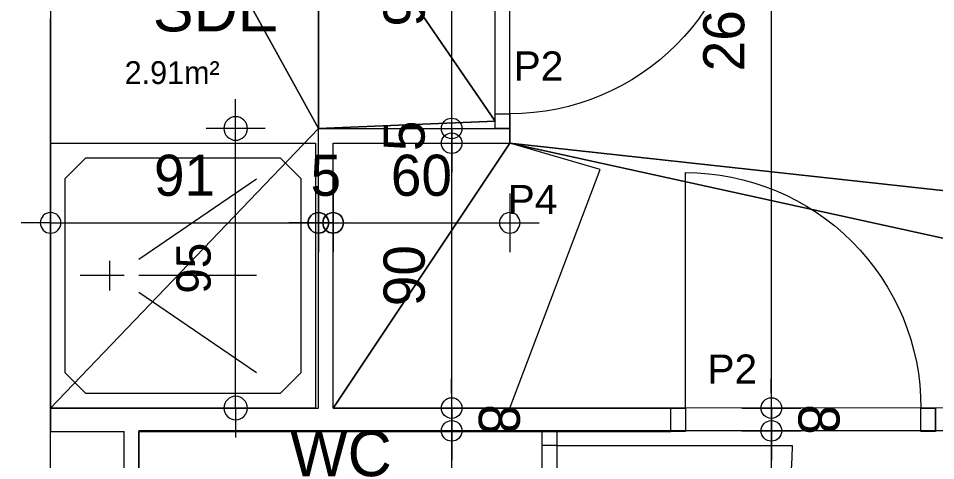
# Model space of a CAD drawing. Header units: metres. Extents: x 1.8 to 61.8, y -53.3 to -11.3.
# Drawn here: x 43.735 to 46.852, y -17.899 to -16.396 of the extents above; entities that cross this region are included whole.
import ezdxf
from ezdxf.enums import TextEntityAlignment as Align

# ---------------------------------------------------------------- set-up
doc = ezdxf.new("R2010")
doc.units = ezdxf.units.M
doc.header["$MEASUREMENT"] = 0
for name, color, linetype in [('Calque commun', 7, 'Continuous'), ('Calque5', 7, 'Continuous'), ('Calque90', 7, 'Continuous'), ('Textes', 7, 'Continuous')]:
    doc.layers.add(name, color=color, linetype=linetype)
doc.styles.add('Arial14', font='arial.ttf', dxfattribs={"height": 0.098961})
doc.styles.add('Century Gothic12', font='GOTHIC.TTF', dxfattribs={"height": 0.077575})
doc.styles.add('Century Gothic18', font='GOTHIC.TTF', dxfattribs={"height": 0.139636})
doc.styles.add('Century Gothic21', font='GOTHIC.TTF', dxfattribs={"height": 0.155151})
doc.styles.add('Century Gothic24', font='GOTHIC.TTF', dxfattribs={"height": 0.116363})

# ---------------------------------------------------------------- blocks, each defined once
blk = doc.blocks.new('Block53471')
at = {"layer": 'Calque commun', "color": 7, "linetype": 'Continuous', "lineweight": 9}
blk.add_line((43.8443, -18.6973), (43.8443, -16.3956), dxfattribs=at)
blk = doc.blocks.new('@PRES_1_$$_1-43')
at = {"layer": 'Calque commun', "color": 5, "linetype": 'Continuous', "lineweight": 9}
blk.add_line((0.05, 0.05), (0.05, 0.85), dxfattribs=at)
at = {"layer": 'Calque commun', "color": 5, "linetype": 'Continuous', "lineweight": 9, "extrusion": (0, 0, -1)}
blk.add_arc((-0.05, 0.05), 0.8, 90, 180, dxfattribs=at)
at = {"layer": 'Calque commun', "color": 5, "linetype": 'Continuous', "lineweight": 9}
mesh = blk.add_polyface(dxfattribs=at)
corners = [(0, 0), (0, 0.05), (0.05, 0.05), (0.05, 0)]
mesh.append_faces([[corners[k] for k in face] for face in [(0, 1, 2, 3)]], dxfattribs={"color": 5})
mesh = blk.add_polyface(dxfattribs=at)
corners = [(0.85, 0), (0.85, 0.05), (0.9, 0.05), (0.9, 0)]
mesh.append_faces([[corners[k] for k in face] for face in [(0, 1, 2, 3)]], dxfattribs={"color": 5})
blk = doc.blocks.new('@PRES_1_$$_1-44')
at = {"layer": 'Calque commun', "color": 0, "linetype": 'ByBlock', "lineweight": -2}
blk.add_line((0, 0), (0, 0.05), dxfattribs=at)
blk = doc.blocks.new('@PRES_1_$$_1-45')
at = {"layer": 'Calque commun', "color": 0, "linetype": 'ByBlock', "lineweight": -2}
blk.add_line((0, 0), (0, 0.05), dxfattribs=at)
blk = doc.blocks.new('INTER_2D_COMB15')
at = {"layer": 'Calque commun', "color": 0, "linetype": 'ByBlock', "lineweight": -2}
blk.add_blockref('@PRES_1_$$_1-43', (0, 0), dxfattribs=at)
at = {"layer": 'Calque commun', "color": 15, "linetype": 'Continuous', "lineweight": 18}
blk.add_blockref('@PRES_1_$$_1-44', (0, 0), dxfattribs=at)
at = {"layer": 'Calque commun', "color": 15, "linetype": 'Continuous', "lineweight": 18, "extrusion": (0, 0, -1), "xscale": -1, "yscale": -1, "zscale": -1, "rotation": -180}
blk.add_blockref('@PRES_1_$$_1-45', (-0.9, 0), dxfattribs=at)
blk = doc.blocks.new('PLACED_COMB15')
at = {"layer": 'Calque commun', "color": 0, "linetype": 'ByBlock', "lineweight": -2}
blk.add_blockref('INTER_2D_COMB15', (0, 0), dxfattribs=at)
blk = doc.blocks.new('xmodule1pgniv1-39')
at = {"layer": 'Calque commun', "color": 5, "linetype": 'Continuous', "lineweight": 9}
blk.add_arc((0, 0), 0.5, 0, 359.9994, dxfattribs=at)
blk = doc.blocks.new('xmodule1pgniv1-40')
at = {"layer": 'Calque commun', "color": 5, "linetype": 'Continuous', "lineweight": 9}
blk.add_arc((0, 0), 0.5, 0, 359.9994, dxfattribs=at)
blk = doc.blocks.new('DimLine53758')
at = {"layer": 'Calque commun', "color": 5, "linetype": 'Continuous', "lineweight": 9}
for p, q in [((33.4729, -18.6687), (33.4729, -18.5687)), ((33.3729, -18.6687), (33.5729, -18.6687)), ((33.4728, -20.5512), (33.4729, -18.6687)), ((33.3728, -20.5512), (33.5728, -20.5512)), ((33.4728, -20.5512), (33.4728, -20.6512))]:
    blk.add_line(p, q, dxfattribs=at)
at = {"layer": 'Calque commun', "color": 5, "linetype": 'Continuous', "lineweight": 9, "extrusion": (0, 0, -1), "xscale": 0.07000000029802322, "yscale": 0.07000000029802322, "zscale": 0.07000000029802322, "rotation": 90}
for name, p in [('xmodule1pgniv1-40', (-33.4729, -18.6687)), ('xmodule1pgniv1-39', (-33.4728, -20.5512))]:
    blk.add_blockref(name, p, dxfattribs=at)
at = {"layer": 'Calque commun', "color": 5, "linetype": 'Continuous', "lineweight": 9, "style": 'Century Gothic18'}
blk.add_text('188', height=0.13964, rotation=89.9976, dxfattribs=at).set_placement((33.4229, -19.61), align=Align.BOTTOM_CENTER)
blk = doc.blocks.new('xmodule1pgniv1-41')
at = {"layer": 'Calque commun', "color": 5, "linetype": 'Continuous', "lineweight": 9}
blk.add_arc((0, 0), 0.5, 0, 359.9994, dxfattribs=at)
blk = doc.blocks.new('xmodule1pgniv1-42')
at = {"layer": 'Calque commun', "color": 5, "linetype": 'Continuous', "lineweight": 9}
blk.add_arc((0, 0), 0.5, 0, 359.9994, dxfattribs=at)
blk = doc.blocks.new('DimLine53766')
at = {"layer": 'Calque commun', "color": 5, "linetype": 'Continuous', "lineweight": 9}
for p, q in [((33.4728, -18.5913), (33.4727, -18.4913)), ((33.3728, -18.5914), (33.5728, -18.5911)), ((33.4728, -18.5913), (33.4729, -18.6687)), ((33.3729, -18.6688), (33.5729, -18.6685)), ((33.4729, -18.6687), (33.4731, -18.7687))]:
    blk.add_line(p, q, dxfattribs=at)
at = {"layer": 'Calque commun', "color": 5, "linetype": 'Continuous', "lineweight": 9, "extrusion": (0, 0, -1), "xscale": 0.06999999484552753, "yscale": 0.06999999484552753, "zscale": 0.07000000029802322, "rotation": 89.9152908298062}
for name, p in [('xmodule1pgniv1-41', (-33.4728, -18.5913)), ('xmodule1pgniv1-42', (-33.4729, -18.6687))]:
    blk.add_blockref(name, p, dxfattribs=at)
at = {"layer": 'Calque commun', "color": 5, "linetype": 'Continuous', "lineweight": 9, "style": 'Century Gothic18'}
blk.add_text('8', height=0.1396, rotation=270.0847, dxfattribs=at).set_placement((33.5229, -18.6299), align=Align.BOTTOM_CENTER)
blk = doc.blocks.new('xmodule1pgniv1-43')
at = {"layer": 'Calque commun', "color": 5, "linetype": 'Continuous', "lineweight": 9}
blk.add_arc((0, 0), 0.5, 0, 359.9994, dxfattribs=at)
blk = doc.blocks.new('xmodule1pgniv1-44')
at = {"layer": 'Calque commun', "color": 5, "linetype": 'Continuous', "lineweight": 9}
blk.add_arc((0, 0), 0.5, 0, 359.9994, dxfattribs=at)
blk = doc.blocks.new('DimLine53774')
at = {"layer": 'Calque commun', "color": 5, "linetype": 'Continuous', "lineweight": 9}
for p, q in [((33.4728, -15.9912), (33.4728, -15.8912)), ((33.3728, -15.9912), (33.5728, -15.9912)), ((33.4728, -18.5913), (33.4728, -15.9912)), ((33.3728, -18.5913), (33.5728, -18.5913)), ((33.4728, -18.5913), (33.4728, -18.6913))]:
    blk.add_line(p, q, dxfattribs=at)
at = {"layer": 'Calque commun', "color": 5, "linetype": 'Continuous', "lineweight": 9, "extrusion": (0, 0, -1), "xscale": 0.07000000029802322, "yscale": 0.07000000029802322, "zscale": 0.07000000029802322, "rotation": 90}
for name, p in [('xmodule1pgniv1-44', (-33.4728, -15.9912)), ('xmodule1pgniv1-43', (-33.4728, -18.5913))]:
    blk.add_blockref(name, p, dxfattribs=at)
at = {"layer": 'Calque commun', "color": 5, "linetype": 'Continuous', "lineweight": 9, "style": 'Century Gothic18'}
blk.add_text('260', height=0.13964, rotation=90, dxfattribs=at).set_placement((33.4228, -17.2912), align=Align.BOTTOM_CENTER)
blk = doc.blocks.new('xmodule1pgniv1-51')
at = {"layer": 'Calque commun', "color": 5, "linetype": 'Continuous', "lineweight": 9}
blk.add_arc((0, 0), 0.5, 0, 359.9994, dxfattribs=at)
blk = doc.blocks.new('xmodule1pgniv1-52')
at = {"layer": 'Calque commun', "color": 5, "linetype": 'Continuous', "lineweight": 9}
blk.add_arc((0, 0), 0.5, 0, 359.9994, dxfattribs=at)
blk = doc.blocks.new('DimLine53822')
at = {"layer": 'Calque commun', "color": 5, "linetype": 'Continuous', "lineweight": 9}
for p, q in [((32.3867, -18.6687), (32.3867, -18.5687)), ((32.4867, -18.6687), (32.2867, -18.6687)), ((32.3867, -19.5687), (32.3867, -18.6687)), ((32.4867, -19.5687), (32.2867, -19.5687)), ((32.3867, -19.5687), (32.3867, -19.6687))]:
    blk.add_line(p, q, dxfattribs=at)
at = {"layer": 'Calque commun', "color": 5, "linetype": 'Continuous', "lineweight": 9, "extrusion": (0, 0, -1), "xscale": 0.07000000029802322, "yscale": 0.07000000029802322, "zscale": 0.07000000029802322, "rotation": 90}
for name, p in [('xmodule1pgniv1-52', (-32.3867, -18.6687)), ('xmodule1pgniv1-51', (-32.3867, -19.5687))]:
    blk.add_blockref(name, p, dxfattribs=at)
at = {"layer": 'Calque commun', "color": 5, "linetype": 'Continuous', "lineweight": 9, "style": 'Century Gothic18'}
blk.add_text('90', height=0.13964, rotation=90, dxfattribs=at).set_placement((32.3367, -19.1187), align=Align.BOTTOM_CENTER)
blk = doc.blocks.new('xmodule1pgniv1-53')
at = {"layer": 'Calque commun', "color": 5, "linetype": 'Continuous', "lineweight": 9}
blk.add_arc((0, 0), 0.5, 0, 359.9994, dxfattribs=at)
blk = doc.blocks.new('xmodule1pgniv1-54')
at = {"layer": 'Calque commun', "color": 5, "linetype": 'Continuous', "lineweight": 9}
blk.add_arc((0, 0), 0.5, 0, 359.9994, dxfattribs=at)
blk = doc.blocks.new('DimLine53830')
at = {"layer": 'Calque commun', "color": 5, "linetype": 'Continuous', "lineweight": 9}
for p, q in [((32.3866, -18.5913), (32.3864, -18.4913)), ((32.2866, -18.5914), (32.4866, -18.5911)), ((32.3866, -18.5913), (32.3867, -18.6687)), ((32.4867, -18.6685), (32.2867, -18.6688)), ((32.3867, -18.6687), (32.3869, -18.7687))]:
    blk.add_line(p, q, dxfattribs=at)
at = {"layer": 'Calque commun', "color": 5, "linetype": 'Continuous', "lineweight": 9, "extrusion": (0, 0, -1), "xscale": 0.06999999484552753, "yscale": 0.06999999484552753, "zscale": 0.07000000029802322, "rotation": 89.9152908298062}
for name, p in [('xmodule1pgniv1-53', (-32.3866, -18.5913)), ('xmodule1pgniv1-54', (-32.3867, -18.6687))]:
    blk.add_blockref(name, p, dxfattribs=at)
at = {"layer": 'Calque commun', "color": 5, "linetype": 'Continuous', "lineweight": 9, "style": 'Century Gothic18'}
blk.add_text('8', height=0.1396, rotation=270.0847, dxfattribs=at).set_placement((32.4367, -18.6299), align=Align.BOTTOM_CENTER)
blk = doc.blocks.new('xmodule1pgniv1-55')
at = {"layer": 'Calque commun', "color": 5, "linetype": 'Continuous', "lineweight": 9}
blk.add_arc((0, 0), 0.5, 0, 359.9994, dxfattribs=at)
blk = doc.blocks.new('xmodule1pgniv1-56')
at = {"layer": 'Calque commun', "color": 5, "linetype": 'Continuous', "lineweight": 9}
blk.add_arc((0, 0), 0.5, 0, 359.9994, dxfattribs=at)
blk = doc.blocks.new('DimLine53838')
at = {"layer": 'Calque commun', "color": 5, "linetype": 'Continuous', "lineweight": 9}
for p, q in [((32.3866, -17.6913), (32.3866, -17.5913)), ((32.2866, -17.6913), (32.4866, -17.6913)), ((32.3866, -18.5913), (32.3866, -17.6913)), ((32.2866, -18.5913), (32.4866, -18.5913)), ((32.3866, -18.5913), (32.3866, -18.6913))]:
    blk.add_line(p, q, dxfattribs=at)
at = {"layer": 'Calque commun', "color": 5, "linetype": 'Continuous', "lineweight": 9, "extrusion": (0, 0, -1), "xscale": 0.07000000029802322, "yscale": 0.07000000029802322, "zscale": 0.07000000029802322, "rotation": 90}
for name, p in [('xmodule1pgniv1-56', (-32.3866, -17.6913)), ('xmodule1pgniv1-55', (-32.3866, -18.5913))]:
    blk.add_blockref(name, p, dxfattribs=at)
at = {"layer": 'Calque commun', "color": 5, "linetype": 'Continuous', "lineweight": 9, "style": 'Century Gothic18'}
blk.add_text('90', height=0.13964, rotation=90, dxfattribs=at).set_placement((32.3366, -18.1413), align=Align.BOTTOM_CENTER)
blk = doc.blocks.new('xmodule1pgniv1-57')
at = {"layer": 'Calque commun', "color": 5, "linetype": 'Continuous', "lineweight": 9}
blk.add_arc((0, 0), 0.5, 0, 359.9994, dxfattribs=at)
blk = doc.blocks.new('xmodule1pgniv1-58')
at = {"layer": 'Calque commun', "color": 5, "linetype": 'Continuous', "lineweight": 9}
blk.add_arc((0, 0), 0.5, 0, 359.9994, dxfattribs=at)
blk = doc.blocks.new('DimLine53846')
at = {"layer": 'Calque commun', "color": 5, "linetype": 'Continuous', "lineweight": 9}
for p, q in [((32.3866, -17.6412), (32.3866, -17.5412)), ((32.2866, -17.6412), (32.4866, -17.6412)), ((32.3866, -17.6913), (32.3866, -17.6412)), ((32.2866, -17.6913), (32.4866, -17.6913)), ((32.3866, -17.6913), (32.3866, -17.7913))]:
    blk.add_line(p, q, dxfattribs=at)
at = {"layer": 'Calque commun', "color": 5, "linetype": 'Continuous', "lineweight": 9, "extrusion": (0, 0, -1), "xscale": 0.07000000029802322, "yscale": 0.07000000029802322, "zscale": 0.07000000029802322, "rotation": 90}
for name, p in [('xmodule1pgniv1-58', (-32.3866, -17.6412)), ('xmodule1pgniv1-57', (-32.3866, -17.6913))]:
    blk.add_blockref(name, p, dxfattribs=at)
at = {"layer": 'Calque commun', "color": 5, "linetype": 'Continuous', "lineweight": 9, "style": 'Century Gothic18'}
blk.add_text('5', height=0.1396, rotation=90, dxfattribs=at).set_placement((32.3366, -17.6663), align=Align.BOTTOM_CENTER)
blk = doc.blocks.new('xmodule1pgniv1-59')
at = {"layer": 'Calque commun', "color": 5, "linetype": 'Continuous', "lineweight": 9}
blk.add_arc((0, 0), 0.5, 0, 359.9994, dxfattribs=at)
blk = doc.blocks.new('xmodule1pgniv1-60')
at = {"layer": 'Calque commun', "color": 5, "linetype": 'Continuous', "lineweight": 9}
blk.add_arc((0, 0), 0.5, 0, 359.9994, dxfattribs=at)
blk = doc.blocks.new('DimLine53854')
at = {"layer": 'Calque commun', "color": 5, "linetype": 'Continuous', "lineweight": 9}
for p, q in [((32.3866, -16.7413), (32.3866, -16.6413)), ((32.2866, -16.7413), (32.4866, -16.7413)), ((32.3866, -17.6412), (32.3866, -16.7413)), ((32.2866, -17.6412), (32.4866, -17.6412)), ((32.3866, -17.6412), (32.3866, -17.7412))]:
    blk.add_line(p, q, dxfattribs=at)
at = {"layer": 'Calque commun', "color": 5, "linetype": 'Continuous', "lineweight": 9, "extrusion": (0, 0, -1), "xscale": 0.07000000029802322, "yscale": 0.07000000029802322, "zscale": 0.07000000029802322, "rotation": 90}
for name, p in [('xmodule1pgniv1-60', (-32.3866, -16.7413)), ('xmodule1pgniv1-59', (-32.3866, -17.6412))]:
    blk.add_blockref(name, p, dxfattribs=at)
at = {"layer": 'Calque commun', "color": 5, "linetype": 'Continuous', "lineweight": 9, "style": 'Century Gothic18'}
blk.add_text('90', height=0.13964, rotation=90, dxfattribs=at).set_placement((32.3366, -17.1913), align=Align.BOTTOM_CENTER)
blk = doc.blocks.new('douche90')
at = {"layer": 'Calque90', "color": 6, "linetype": 'Continuous', "lineweight": 9}
for p, q in [((0, 0, -10), (0, 0.9, -10)), ((0, 0.9, -10), (0.9, 0.9, -10)), ((0.9, 0.9, -10), (0.9, 0, -10)), ((0.05, 0.7803, -10), (0.1197, 0.85, -10)), ((0.1197, 0.85, -10), (0.7803, 0.85, -10)), ((0.7803, 0.85, -10), (0.85, 0.7803, -10)), ((0.05, 0.1197, -10), (0.05, 0.7803, -10)), ((0.85, 0.7803, -10), (0.85, 0.1197, -10)), ((0.3, 0.5058, -10), (0.7, 0.7788, -10)), ((0.2, 0.5, -10), (0.2, 0.4, -10)), ((0.25, 0.45, -10), (0.1, 0.45, -10)), ((0.7, 0.45, -10), (0.3, 0.45, -10)), ((0.3, 0.3942, -10), (0.7, 0.1212, -10)), ((0.1197, 0.05, -10), (0.05, 0.1197, -10)), ((0.85, 0.1197, -10), (0.7803, 0.05, -10)), ((0.7803, 0.05, -10), (0.1197, 0.05, -10)), ((0.9, 0, -10), (0, 0, -10))]:
    blk.add_line(p, q, dxfattribs=at)
blk = doc.blocks.new('@PRES_1_$$_1-46')
at = {"layer": 'Calque commun', "color": 5, "linetype": 'Continuous', "lineweight": 9}
blk.add_line((0.05, 0.08), (0.05, 0.88), dxfattribs=at)
at = {"layer": 'Calque commun', "color": 5, "linetype": 'Continuous', "lineweight": 9, "extrusion": (0, 0, -1)}
blk.add_arc((-0.05, 0.08), 0.8, 90, 180, dxfattribs=at)
at = {"layer": 'Calque commun', "color": 5, "linetype": 'Continuous', "lineweight": 9}
mesh = blk.add_polyface(dxfattribs=at)
corners = [(0, 0), (0, 0.08), (0.05, 0.08), (0.05, 0)]
mesh.append_faces([[corners[k] for k in face] for face in [(0, 1, 2, 3)]], dxfattribs={"color": 5})
mesh = blk.add_polyface(dxfattribs=at)
corners = [(0.85, 0), (0.85, 0.08), (0.9, 0.08), (0.9, 0)]
mesh.append_faces([[corners[k] for k in face] for face in [(0, 1, 2, 3)]], dxfattribs={"color": 5})
blk = doc.blocks.new('@PRES_1_$$_1-47')
at = {"layer": 'Calque commun', "color": 7, "linetype": 'Continuous', "lineweight": 9}
blk.add_line((0, 0), (0, 0.08), dxfattribs=at)
blk = doc.blocks.new('@PRES_1_$$_1-48')
at = {"layer": 'Calque commun', "color": 7, "linetype": 'Continuous', "lineweight": 9}
blk.add_line((0, 0), (0, 0.08), dxfattribs=at)
blk = doc.blocks.new('INTER_2D_COMB16')
at = {"layer": 'Calque5', "color": 0, "linetype": 'ByBlock', "lineweight": -2}
for name in ['@PRES_1_$$_1-46', '@PRES_1_$$_1-47']:
    blk.add_blockref(name, (0, 0), dxfattribs=at)
at = {"layer": 'Calque5', "color": 0, "linetype": 'ByBlock', "lineweight": -2, "extrusion": (0, 0, -1), "xscale": -1, "yscale": -1, "zscale": -1, "rotation": -180}
blk.add_blockref('@PRES_1_$$_1-48', (-0.9, 0), dxfattribs=at)
blk = doc.blocks.new('PLACED_COMB16')
at = {"layer": 'Calque5', "color": 0, "linetype": 'ByBlock', "lineweight": -2}
blk.add_blockref('INTER_2D_COMB16', (0, 0), dxfattribs=at)
blk = doc.blocks.new('xmodule1pgniv1-89')
at = {"layer": 'Calque commun', "color": 5, "linetype": 'Continuous', "lineweight": 9}
blk.add_arc((0, 0), 0.5, 0, 359.9994, dxfattribs=at)
blk = doc.blocks.new('xmodule1pgniv1-90')
at = {"layer": 'Calque commun', "color": 5, "linetype": 'Continuous', "lineweight": 9}
blk.add_arc((0, 0), 0.5, 0, 359.9994, dxfattribs=at)
blk = doc.blocks.new('DimLine60047')
at = {"layer": 'Calque commun', "color": 5, "linetype": 'Continuous', "lineweight": 9}
for p, q in [((31.9838, -17.8619), (31.9838, -18.0619)), ((32.5838, -17.8619), (32.5838, -18.0619)), ((31.9838, -17.9619), (31.8838, -17.9619)), ((31.9838, -17.9619), (32.5838, -17.9619)), ((32.5838, -17.9619), (32.6838, -17.9619))]:
    blk.add_line(p, q, dxfattribs=at)
at = {"layer": 'Calque commun', "color": 5, "linetype": 'Continuous', "lineweight": 9, "xscale": 0.07000000029802322, "yscale": 0.07000000029802322, "zscale": 0.07000000029802322}
for name, p in [('xmodule1pgniv1-89', (31.9838, -17.9619)), ('xmodule1pgniv1-90', (32.5838, -17.9619))]:
    blk.add_blockref(name, p, dxfattribs=at)
at = {"layer": 'Calque commun', "color": 5, "linetype": 'Continuous', "lineweight": 9, "style": 'Century Gothic18'}
blk.add_text('60', height=0.13964, dxfattribs=at).set_placement((32.2838, -17.9119), align=Align.BOTTOM_CENTER)
blk = doc.blocks.new('xmodule1pgniv1-91')
at = {"layer": 'Calque commun', "color": 5, "linetype": 'Continuous', "lineweight": 9}
blk.add_arc((0, 0), 0.5, 0, 359.9994, dxfattribs=at)
blk = doc.blocks.new('xmodule1pgniv1-92')
at = {"layer": 'Calque commun', "color": 5, "linetype": 'Continuous', "lineweight": 9}
blk.add_arc((0, 0), 0.5, 0, 359.9994, dxfattribs=at)
blk = doc.blocks.new('DimLine60055')
at = {"layer": 'Calque commun', "color": 5, "linetype": 'Continuous', "lineweight": 9}
for p, q in [((31.9338, -17.8619), (31.9338, -18.0619)), ((31.9838, -17.8619), (31.9838, -18.0619)), ((31.9338, -17.9619), (31.8338, -17.9619)), ((31.9338, -17.9619), (31.9838, -17.9619)), ((31.9838, -17.9619), (32.0838, -17.9619))]:
    blk.add_line(p, q, dxfattribs=at)
at = {"layer": 'Calque commun', "color": 5, "linetype": 'Continuous', "lineweight": 9, "extrusion": (0, 0, -1), "xscale": 0.07000000029802322, "yscale": 0.07000000029802322, "zscale": 0.07000000029802322}
for name, p in [('xmodule1pgniv1-91', (-31.9338, -17.9619)), ('xmodule1pgniv1-92', (-31.9838, -17.9619))]:
    blk.add_blockref(name, p, dxfattribs=at)
at = {"layer": 'Calque commun', "color": 5, "linetype": 'Continuous', "lineweight": 9, "style": 'Century Gothic18'}
blk.add_text('5', height=0.1396, dxfattribs=at).set_placement((31.9588, -17.9119), align=Align.BOTTOM_CENTER)
blk = doc.blocks.new('xmodule1pgniv1-93')
at = {"layer": 'Calque commun', "color": 5, "linetype": 'Continuous', "lineweight": 9}
blk.add_arc((0, 0), 0.5, 0, 359.9994, dxfattribs=at)
blk = doc.blocks.new('xmodule1pgniv1-94')
at = {"layer": 'Calque commun', "color": 5, "linetype": 'Continuous', "lineweight": 9}
blk.add_arc((0, 0), 0.5, 0, 359.9994, dxfattribs=at)
blk = doc.blocks.new('DimLine60063')
at = {"layer": 'Calque commun', "color": 5, "linetype": 'Continuous', "lineweight": 9}
for p, q in [((31.0238, -17.8619), (31.0238, -18.0619)), ((31.9338, -17.8619), (31.9338, -18.0619)), ((31.0238, -17.9619), (30.9238, -17.9619)), ((31.0238, -17.9619), (31.9338, -17.9619)), ((31.9338, -17.9619), (32.0338, -17.9619))]:
    blk.add_line(p, q, dxfattribs=at)
at = {"layer": 'Calque commun', "color": 5, "linetype": 'Continuous', "lineweight": 9, "xscale": 0.07000000029802322, "yscale": 0.07000000029802322, "zscale": 0.07000000029802322}
for name, p in [('xmodule1pgniv1-93', (31.0238, -17.9619)), ('xmodule1pgniv1-94', (31.9338, -17.9619))]:
    blk.add_blockref(name, p, dxfattribs=at)
at = {"layer": 'Calque commun', "color": 5, "linetype": 'Continuous', "lineweight": 9, "style": 'Century Gothic18'}
blk.add_text('91', height=0.13964, dxfattribs=at).set_placement((31.4788, -17.9119), align=Align.BOTTOM_CENTER)
blk = doc.blocks.new('xmodule1pgniv1-95')
at = {"layer": 'Calque commun', "color": 5, "linetype": 'Continuous', "lineweight": 9}
blk.add_arc((0, 0), 0.5, 0, 359.9994, dxfattribs=at)
blk = doc.blocks.new('xmodule1pgniv1-96')
at = {"layer": 'Calque commun', "color": 5, "linetype": 'Continuous', "lineweight": 9}
blk.add_arc((0, 0), 0.5, 0, 359.9994, dxfattribs=at)
blk = doc.blocks.new('DimLine60071')
at = {"layer": 'Calque commun', "color": 5, "linetype": 'Continuous', "lineweight": 9}
for p, q in [((31.6526, -17.6412), (31.6526, -17.5412)), ((31.7526, -17.6412), (31.5526, -17.6412)), ((31.6526, -18.5913), (31.6526, -17.6412)), ((31.7526, -18.5913), (31.5526, -18.5913)), ((31.6526, -18.5913), (31.6526, -18.6913))]:
    blk.add_line(p, q, dxfattribs=at)
at = {"layer": 'Calque commun', "color": 5, "linetype": 'Continuous', "lineweight": 9, "xscale": 0.07999999821186066, "yscale": 0.07999999821186066, "zscale": 0.07999999821186066, "rotation": 90}
for name, p in [('xmodule1pgniv1-96', (31.6526, -17.6412)), ('xmodule1pgniv1-95', (31.6526, -18.5913))]:
    blk.add_blockref(name, p, dxfattribs=at)
at = {"layer": 'Calque commun', "color": 5, "linetype": 'Continuous', "lineweight": 9, "style": 'Century Gothic24'}
blk.add_text('95', height=0.11636, rotation=90, dxfattribs=at).set_placement((31.6026, -18.1162), align=Align.BOTTOM_CENTER)
blk = doc.blocks.new('@PRES_1_$$_1-49')
at = {"layer": 'Calque commun', "color": 5, "linetype": 'Continuous', "lineweight": 9}
blk.add_line((0.05, 0.05), (0.05, 0.85), dxfattribs=at)
at = {"layer": 'Calque commun', "color": 5, "linetype": 'Continuous', "lineweight": 9, "extrusion": (0, 0, -1)}
blk.add_arc((-0.05, 0.05), 0.8, 90, 180, dxfattribs=at)
at = {"layer": 'Calque commun', "color": 5, "linetype": 'Continuous', "lineweight": 9}
mesh = blk.add_polyface(dxfattribs=at)
corners = [(0, 0), (0, 0.05), (0.05, 0.05), (0.05, 0)]
mesh.append_faces([[corners[k] for k in face] for face in [(0, 1, 2, 3)]], dxfattribs={"color": 5})
mesh = blk.add_polyface(dxfattribs=at)
corners = [(0.85, 0), (0.85, 0.05), (0.9, 0.05), (0.9, 0)]
mesh.append_faces([[corners[k] for k in face] for face in [(0, 1, 2, 3)]], dxfattribs={"color": 5})
blk = doc.blocks.new('@PRES_1_$$_1-50')
at = {"layer": 'Calque commun', "color": 0, "linetype": 'Continuous', "lineweight": 9}
blk.add_line((0, 0), (0, 0.05), dxfattribs=at)
blk = doc.blocks.new('@PRES_1_$$_1-51')
at = {"layer": 'Calque commun', "color": 0, "linetype": 'Continuous', "lineweight": 9}
blk.add_line((0, 0), (0, 0.05), dxfattribs=at)
blk = doc.blocks.new('INTER_2D_COMB17')
at = {"layer": 'Calque commun', "color": 0, "linetype": 'ByBlock', "lineweight": -2}
blk.add_blockref('@PRES_1_$$_1-49', (0, 0), dxfattribs=at)
at = {"layer": 'Calque commun', "color": 15, "linetype": 'ByBlock', "lineweight": -2}
blk.add_blockref('@PRES_1_$$_1-50', (0, 0), dxfattribs=at)
at = {"layer": 'Calque commun', "color": 15, "linetype": 'ByBlock', "lineweight": -2, "extrusion": (0, 0, -1), "xscale": -1, "yscale": -1, "zscale": -1, "rotation": -180}
blk.add_blockref('@PRES_1_$$_1-51', (-0.9, 0), dxfattribs=at)
blk = doc.blocks.new('PLACED_COMB17')
at = {"layer": 'Calque commun', "color": 0, "linetype": 'ByBlock', "lineweight": -2}
blk.add_blockref('INTER_2D_COMB17', (0, 0), dxfattribs=at)
blk = doc.blocks.new('xmodule1pgniv1-125')
at = {"layer": 'Calque commun', "color": 15, "linetype": 'Continuous', "lineweight": 18}
for p, q in [((31.9338, -18.5913), (31.9338, -17.6412)), ((31.9338, -17.6412), (32.5838, -17.6412)), ((32.5838, -17.6412), (32.5338, -17.6412)), ((32.5338, -17.6412), (32.5338, -17.6413)), ((32.5838, -17.6412), (32.5838, -17.6913)), ((32.5838, -17.6412), (32.5838, -17.6413)), ((31.9838, -18.5913), (31.9838, -17.6913)), ((31.9838, -17.6913), (32.5838, -17.6913)), ((32.7437, -18.6687), (32.6937, -18.6687)), ((31.2739, -19.5687), (31.2739, -18.6713)), ((31.3239, -19.5687), (31.3239, -18.6713))]:
    blk.add_line(p, q, dxfattribs=at)
at = {"layer": 'Calque commun', "color": 7, "linetype": 'Continuous', "lineweight": 9}
for p, q in [((32.8916, -17.7805), (32.5838, -17.6913)), ((32.5838, -18.5913), (32.8916, -17.7805))]:
    blk.add_line(p, q, dxfattribs=at)
at = {"layer": 'Calque commun', "color": 7, "linetype": 'Continuous', "lineweight": 18}
for p, q in [((31.0238, -18.5913), (31.0238, -18.6713)), ((31.0238, -18.5913), (31.9338, -18.5913)), ((31.9838, -18.5913), (33.131, -18.5913)), ((31.0238, -18.6713), (31.2739, -18.6713)), ((31.3239, -18.6713), (33.131, -18.6713))]:
    blk.add_line(p, q, dxfattribs=at)
at = {"layer": 'Calque commun', "color": 5, "linetype": 'Continuous', "lineweight": 9}
for name in ['DimLine53774', 'DimLine53854', 'DimLine60071', 'DimLine53846', 'DimLine53838', 'DimLine60063', 'DimLine60055', 'DimLine60047', 'DimLine53830', 'DimLine53766', 'DimLine53822', 'DimLine53758']:
    blk.add_blockref(name, (0, 0), dxfattribs=at)
at = {"layer": 'Calque commun', "color": 0, "linetype": 'ByBlock', "lineweight": -2, "rotation": -90}
blk.add_blockref('PLACED_COMB15', (32.5338, -16.7413), dxfattribs=at)
at = {"layer": 'Calque commun', "color": 0, "linetype": 'ByBlock', "lineweight": -2, "xscale": -1, "yscale": -1, "zscale": -1}
for name, p, rotation in [('douche90', (31.0238, -18.5913), -180), ('PLACED_COMB16', (33.131, -18.6713), -180), ('PLACED_COMB17', (32.6937, -18.6687), 90.00000000000001)]:
    blk.add_blockref(name, p, dxfattribs=dict(at, rotation=rotation))
at = {"layer": 'Textes', "color": 5, "linetype": 'ByBlock', "lineweight": -2, "style": 'Century Gothic21'}
for s, p in [('SDE', (31.3712, -17.1562)), ('WC', (31.8374, -18.6677))]:
    blk.add_text(s, height=0.15515, dxfattribs=at).set_placement(p, align=Align.TOP_LEFT)
at = {"layer": 'Textes', "color": 5, "linetype": 'ByBlock', "lineweight": -2, "style": 'Arial14'}
for s, p in [('P2', (32.7661, -17.5079)), ('P4', (32.7458, -17.9619)), ('P2', (33.4244, -18.5379))]:
    blk.add_text(s, height=0.09896, dxfattribs=at).set_placement(p, align=Align.BOTTOM_RIGHT)
at = {"layer": 'Textes', "color": 9, "linetype": 'ByBlock', "lineweight": -2, "style": 'Century Gothic12'}
blk.add_text('2.91m²', height=0.07758, dxfattribs=at).set_placement((31.2754, -17.4126), align=Align.TOP_LEFT)
at = {"layer": 'Calque commun', "color": 9, "linetype": 'Continuous', "lineweight": 9}
mesh = blk.add_polyface(dxfattribs=at)
corners = [(31.0238, -15.9912), (31.0238, -18.5913), (31.9338, -17.6412), (31.9338, -16.7413), (31.9338, -15.9912), (32.5338, -16.7413), (32.5338, -17.6163), (31.9338, -18.5913), (32.5338, -17.6412)]
mesh.append_faces([[corners[k] for k in face] for face in [(0, 3, 4)]], dxfattribs={"vtx0": -1, "color": 9})
mesh.append_faces([[corners[k] for k in face] for face in [(2, 6, 3), (0, 2, 3)]], dxfattribs={"vtx0": -1, "vtx1": -1, "vtx2": -1, "color": 9})
mesh.append_faces([[corners[k] for k in face] for face in [(5, 3, 6), (7, 2, 1)]], dxfattribs={"vtx1": -1, "color": 9})
mesh.append_faces([[corners[k] for k in face] for face in [(0, 1, 2)]], dxfattribs={"vtx1": -1, "vtx2": -1, "color": 9})
mesh.append_faces([[corners[k] for k in face] for face in [(2, 8, 6)]], dxfattribs={"vtx2": -1, "color": 9})
mesh = blk.add_polyface(dxfattribs=at)
corners = [(36.6836, -18.14), (36.6836, -18.5907), (32.5838, -17.6913), (31.9838, -18.5913), (31.9838, -17.6913), (32.5838, -16.6913), (36.9838, -18.1413), (36.9837, -15.9912), (31.9838, -15.9912), (31.9838, -16.6913)]
mesh.append_faces([[corners[k] for k in face] for face in [(5, 0, 2), (3, 2, 1)]], dxfattribs={"vtx0": -1, "vtx1": -1, "color": 9})
mesh.append_faces([[corners[k] for k in face] for face in [(5, 7, 0)]], dxfattribs={"vtx0": -1, "vtx1": -1, "vtx2": -1, "color": 9})
mesh.append_faces([[corners[k] for k in face] for face in [(5, 8, 7)]], dxfattribs={"vtx0": -1, "vtx2": -1, "color": 9})
mesh.append_faces([[corners[k] for k in face] for face in [(6, 0, 7)]], dxfattribs={"vtx1": -1, "color": 9})
mesh.append_faces([[corners[k] for k in face] for face in [(0, 1, 2)]], dxfattribs={"vtx1": -1, "vtx2": -1, "color": 9})
mesh.append_faces([[corners[k] for k in face] for face in [(3, 4, 2), (5, 9, 8)]], dxfattribs={"vtx2": -1, "color": 9})
mesh = blk.add_polyface(dxfattribs=at)
corners = [(32.6937, -18.6687), (31.3239, -18.6687), (31.3239, -19.5687), (32.6937, -19.5687)]
mesh.append_faces([[corners[k] for k in face] for face in [(0, 1, 2, 3)]], dxfattribs={"color": 9})
mesh = blk.add_polyface(dxfattribs=at)
corners = [(34.9638, -20.5512), (34.9638, -18.6687), (32.7437, -18.6687), (32.7437, -20.5512)]
mesh.append_faces([[corners[k] for k in face] for face in [(0, 1, 2, 3)]], dxfattribs={"color": 9})

msp = doc.modelspace()

# ---------------------------------------------------------------- block references
at = {"layer": 'Calque commun', "color": 0, "linetype": 'ByBlock', "lineweight": -2}
for name, p in [('Block53471', (0, 0)), ('xmodule1pgniv1-125', (12.8205, 0.8714))]:
    msp.add_blockref(name, p, dxfattribs=at)

# ---------------------------------------------------------------- meshes
at = {"layer": 'Calque commun', "color": 7, "linetype": 'Continuous', "lineweight": 9}
mesh = msp.add_polyface(dxfattribs=at)
corners = [(61.7636, -11.3086), (1.7636, -11.3086), (1.7636, -53.3086), (61.7636, -53.3086)]
mesh.append_faces([[corners[k] for k in face] for face in [(0, 1, 2, 3)]], dxfattribs={"color": 7})

doc.saveas('drawing.dxf')
